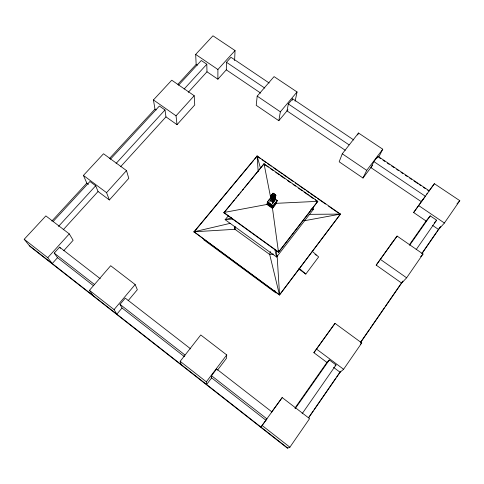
<?xml version="1.0" encoding="UTF-8"?>
<svg xmlns="http://www.w3.org/2000/svg" width="484" height="484" viewBox="0 0 484 484"><rect width="100%" height="100%" fill="white"/><g stroke="black" fill="none" stroke-linecap="round" stroke-linejoin="round"><path stroke-width="0.73" d="M178.566 85.184L201.283 60.5L206.801 64.245L206.983 71.783L217.879 79.207L217.909 69.496L235.042 50.554L212.948 35.792L195.669 54.42L196.159 64.414L177.906 84.234M217.879 79.207L226.294 69.841L226.476 62.291L230.989 57.287L269.171 83M223.892 212.785L264.04 163.792L317.813 201.332L278.518 252.291L223.892 212.785L234.395 200.043M234.607 60.591L235.042 50.554M235.194 226.482L234.988 229.295L269.703 254.493L279.492 295.016L193.993 231.8L257.095 155.981L340.452 214.091L279.492 295.016M181.173 364.561L180.163 361.336L200.757 334.97L226.736 354.941L226.458 358.329L217.51 370.145M295.119 101.21L297.049 91.966L274.059 76.611L257.198 96.128L256.217 105.318L278.808 120.697L287.938 109.789M260.537 168.365L257.095 155.981L260.138 158.449M270.713 197.902L264.04 163.792L244.42 187.877M278.808 120.697L280.357 111.822L297.049 91.966M278.518 252.291L272.498 208.398L266.938 204.454L267.924 202.869M267.162 203.238L267.247 202.778L272.837 206.747L272.746 207.2L267.162 203.238L268.069 202.106M270.665 197.599L267.386 202.04L272.994 206.015L277.084 200.89L277.187 200.424L274.942 198.839M353.786 139.997L292.663 98.827L288.343 103.963L287.012 110.897L345.274 150.282M269.884 201.743L270.12 200.503L271.318 199.015M272.934 193.921L270.877 196.601L273.648 198.561L275.705 195.881L273.648 198.561M274.113 194.344L273.006 193.558L270.943 196.244L273.72 198.204L275.783 195.518L273.72 198.204M275.856 195.167L273.793 197.859L271.016 195.893L273.073 193.207L275.82 195.33L273.073 193.207M271.536 199.196L271.306 200.364L272.667 201.332L275.251 198.035L273.212 200.703L270.489 198.597L273.242 200.545M274.549 195.82L274.851 194.35L273.454 193.37L272.438 194.635L272.214 195.748L273.605 196.734L274.622 195.469M292.378 100.224L292.663 98.827M272.667 201.332L272.909 200.17M273.605 196.734L273.829 195.621L274.851 194.35M274.851 199.946L272.855 202.439L272.601 203.673L274.591 201.187L274.851 199.946L273.756 199.172M273.285 200.334L275.329 197.666L273.285 200.334L270.562 198.222L273.321 200.176M273.363 199.965L270.635 197.853L273.363 199.965L275.372 197.448M273.436 199.608L275.481 196.934L273.436 199.608L270.701 197.496L273.466 199.45M273.508 199.245L275.559 196.571L273.508 199.245L270.774 197.133L273.539 199.087M273.575 198.912L270.84 196.794L273.575 198.912L275.596 196.389M273.793 197.859L271.046 195.73M273.666 200.086L273.908 198.918M272.589 207.951L272.498 208.398L276.654 202.857L272.589 207.951L267.023 204M272.994 206.015L277.187 200.424M270.399 251.571L269.703 254.493L273.351 254.039M380.533 158.546L378.669 157.3L382.765 149.217L358.505 133.021L342.279 153.797L339.163 161.801L362.982 178.021L372.638 165.262M357.706 134.963L358.505 133.021M362.982 178.021L366.721 170.368L382.765 149.217M373.872 161.577L370.877 167.591L421.334 201.713L425.375 196.268L373.872 161.577L377.913 156.247L429.248 190.829M376.994 158.08L377.913 156.247M308.459 417.783L313.172 410.952M314.025 409.706L335.884 378.04M336.737 376.8L340.597 371.21M360.737 342.025L369.304 329.61M370.163 328.364L384.302 307.872M385.161 306.632L402.73 281.174M422 253.253L436.096 232.828M436.949 231.588L439.944 227.256M308.641 417.831L340.089 372.263L343.598 369.274L361.748 342.944L335.001 323.354L313.88 352.691L326.93 362.437L329.32 359.951L336.029 364.954L302.113 413.759M360.768 342.291L402.894 281.234M421.939 253.634L438.583 229.507L444.397 223.021L459.8 200.672L434.378 183.696L428.933 191.035L427.693 190.206M439.841 227.686L440.682 226.47M63.749 250.736L73.138 240.288L69.266 233.893L45.871 215.906L24.2 239.265L30.038 246.495L287.46 448.208L289.886 447.21L309.585 418.63L282.19 397.57L271.591 412.108M392.451 242.296L376.195 265.135L401.629 283.067L406.633 277.816L423.034 254.015L397.104 236.077L391.756 243.222M416.143 249.671L436.622 220.202L430.246 215.87L426.065 220.982L409.307 244.892M294.883 408.157L326.93 362.437M295.3 408.514L329.32 359.951M409.694 245.207L430.246 215.87M271.923 411.914L216.614 369.002L211.532 375.705L266.956 418.896L260.949 427.063L282.19 397.57M426.065 220.982L413.639 212.524L423.452 198.736M426.567 194.356L427.36 193.249M313.88 352.691L335.001 323.354M376.195 265.135L397.104 236.077M413.639 212.524L434.378 183.696M298.574 268.838L305.809 274.071L318.641 256.925L312.18 251.238M230.366 223.305L193.993 231.8L279.558 294.817L340.452 214.091L309.088 214.345M211.532 375.705L211.641 377.889L206.632 384.508L206.347 381.828L226.736 354.941M266.938 204.454L223.904 212.494L278.59 252.037L317.813 201.332L276.552 203.31M272.837 206.747L276.921 201.634L272.746 207.2M271.016 195.893L273.043 193.37M268.753 200.334L269.661 199.202M228.496 215.622L225.145 219.706L276.6 257.016L313.608 209.106L312.374 208.241M235.351 198.888L236.785 197.145M237.735 195.99L239.169 194.253M240.124 193.092L241.08 191.936M242.508 190.194L243.464 189.038M194.017 232.054L253.689 160.349M254.651 159.194L256.09 157.457M190.702 348.897L125.265 298.132L120.014 304.382L122.028 307.993L116.856 314.17L114.067 309.603L89.437 290.327L110.685 265.728L135.145 284.531L137.335 289.71L128.133 300.697M114.067 309.603L135.145 284.531M434.227 222.997L436.622 220.202M456.975 203.891L459.8 200.672M100.279 278.742L59.568 247.155L54.202 253.09L57.517 257.669L52.242 263.544L47.747 257.694L24.2 239.265M53.21 221.4L89.939 181.494L95.675 185.771L98.052 191.501L109.378 199.959L128.78 178.36L126.499 170.592L103.522 153.755L83.423 175.42L86.811 183.109L88.493 184.362M110.382 159.278L159.387 106.026L164.996 109.965L165.964 116.868L177.029 124.672L194.737 104.955L194.199 95.723L171.753 80.199L153.44 99.94L154.977 109.118L156.193 109.977M47.747 257.694L69.266 233.893M109.378 199.959L106.553 192.656L126.499 170.592M177.029 124.672L176.037 115.815L194.199 95.723M63.198 229.803L98.052 191.501M120.558 166.768L165.964 116.868M188.294 92.323L206.983 71.783M58.504 226.415L95.675 185.771M116.081 163.453L164.996 109.965M184.132 89.038L206.801 64.245M51.842 221.067L86.811 183.109M109.432 158.552L154.977 109.118M420.596 256.653L423.034 254.015M335.019 365.91L336.029 364.954M360.259 344.318L361.748 342.944M231.582 217.83L225.145 219.706L232.501 219.004M304.297 220.752L340.452 214.091M310.758 209.524L313.608 209.106L311.394 208.985M193.993 231.8L234.988 229.295L234.595 226.56M383.013 160.216L384.877 161.462M387.357 163.126L389.221 164.379M391.701 166.042L394.182 167.712M396.668 169.376L398.526 170.628M401.012 172.292L402.869 173.544M405.35 175.208L407.213 176.46M409.694 178.124L411.557 179.376M414.038 181.04L417.765 183.539M419.005 184.374L420.868 185.62M423.349 187.29L425.206 188.536M226.476 62.291L264.784 88.094M288.343 103.963L349.043 144.849M226.294 69.841L260.743 93.134M195.669 54.42L217.909 69.496M257.198 96.128L280.357 111.822M342.279 153.797L366.721 170.368M418.763 205.639L444.397 223.021M196.159 64.414L197.363 65.231M432.315 225.235L438.583 229.507M261.989 159.738L266.309 162.751M267.543 163.61L271.246 166.194M273.091 167.482L277.411 170.495M278.645 171.354L282.347 173.931M283.582 174.797L287.278 177.374M288.512 178.233L293.449 181.675M295.3 182.964L298.386 185.118M299.614 185.977L305.168 189.849M306.402 190.708L309.488 192.856M310.722 193.715L316.27 197.587M317.504 198.446L325.526 204.042M328.606 206.19L338.479 213.069M264.603 164.56L268.311 167.143M270.163 168.438L273.248 170.592M275.717 172.316L279.425 174.906M280.659 175.771L284.362 178.354M287.448 180.508L290.539 182.668M293.008 184.392L295.476 186.116M298.561 188.27L302.27 190.853M304.121 192.148L308.441 195.167M309.675 196.026L313.378 198.615M315.235 199.91L317.704 201.634M153.44 99.94L176.037 115.815M380.478 259.442L406.633 277.816M272.438 194.635L273.829 195.621M270.979 196.081L273.756 198.047M270.907 196.444L273.684 198.404M275.402 199.704L277.084 200.89M270.12 200.503L272.855 202.439M267.471 201.574L273.085 205.561M315.042 254.348L316.24 255.207M274.24 290.454L275.457 291.35M203.758 239.798L275.735 292.826M83.423 175.42L106.553 192.656M316.627 349.176L343.598 369.274M333.494 367.338L340.089 372.263M54.202 253.09L94.392 284.417M120.014 304.382L184.973 355.008M57.517 257.669L93.376 285.639M122.028 307.993L184.446 356.678M211.641 377.889L265.849 420.179M180.163 361.336L206.347 381.828M262.255 425.587L289.886 447.21M29.282 245.551L287.774 448.075M299.263 268.36L305.809 274.071M59.568 247.155L60.367 248.322M89.437 290.327L92.867 295.373M274.749 249.266L276.6 257.016L276.358 250.518M264.04 163.792L264.276 165.25M278.354 250.609L278.59 252.037M234.516 227.601L234.813 229.64M257.095 155.981L258.19 171.651M277.09 255.08L279.558 294.817"/></g></svg>
